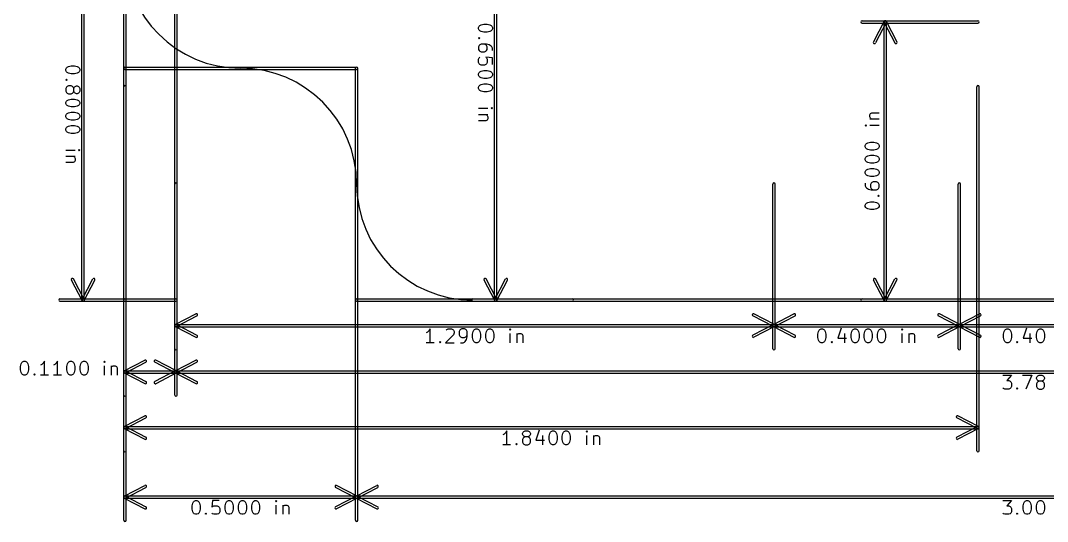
# Model space of a CAD drawing. Extents: x 20 to 133, y -126 to -27.
# Drawn here: x 19.7 to 75.9, y -126.4 to -99 of the extents above; entities that cross this region are included whole.
import ezdxf

# ---------------------------------------------------------------- set-up
doc = ezdxf.new("R2010")
doc.units = 0
doc.header["$MEASUREMENT"] = 0
doc.layers.add('BLACK', color=250, linetype='CONTINUOUS')

msp = doc.modelspace()

# ---------------------------------------------------------------- linework, layer by layer
at = {"layer": 'BLACK'}
for p, q in [((25.3365, -101.6), (25.3365, -35.56)), ((25.4635, -101.6), (25.4635, -35.56)), ((23.0505, -114.3), (23.0505, -93.98)), ((23.1775, -114.3), (23.1775, -93.98)), ((25.3365, -119.507), (25.3365, -93.98)), ((25.4635, -119.507), (25.4635, -93.98)), ((28.1305, -119.507), (28.1305, -93.98)), ((28.1305, -119.507), (28.1305, -93.98)), ((28.2575, -119.507), (28.2575, -93.98)), ((28.2575, -119.507), (28.2575, -93.98)), ((45.6565, -114.3), (45.6565, -97.79)), ((45.7835, -114.3), (45.7835, -97.79)), ((65.786, -98.9965), (72.136, -98.9965)), ((44.7766, -99.3684), (44.8129, -99.2959)), ((44.7766, -99.441), (44.7766, -99.3684)), ((44.8129, -99.5136), (44.7766, -99.441)), ((44.8129, -99.2959), (44.8491, -99.2596)), ((44.8491, -99.5499), (44.8129, -99.5136)), ((44.8491, -99.2596), (44.9217, -99.2233)), ((44.9217, -99.5861), (44.8491, -99.5499)), ((44.9217, -99.2233), (45.0669, -99.187)), ((45.0669, -99.187), (45.2483, -99.187)), ((45.2483, -99.187), (45.3934, -99.2233)), ((45.3934, -99.2233), (45.466, -99.2596)), ((45.466, -99.5499), (45.3934, -99.5861)), ((45.466, -99.2596), (45.5023, -99.2959)), ((45.5023, -99.5136), (45.466, -99.5499)), ((45.5023, -99.2959), (45.5386, -99.3684)), ((45.5386, -99.441), (45.5023, -99.5136)), ((45.5386, -99.3684), (45.5386, -99.441)), ((65.786, -99.1235), (72.136, -99.1235)), ((66.9997, -99.0307), (66.4133, -100.157)), ((67.1123, -99.0893), (66.5259, -100.216)), ((66.9925, -114.3), (66.9925, -99.06)), ((66.9987, -99.0899), (67.5871, -100.215)), ((67.1113, -99.0311), (67.6997, -100.157)), ((67.1195, -114.3), (67.1195, -99.06)), ((44.7766, -99.949), (44.8129, -99.9127)), ((44.8129, -99.9853), (44.7766, -99.949)), ((44.8491, -99.949), (44.7766, -99.949)), ((44.8129, -99.9127), (44.8491, -99.949)), ((44.8491, -99.949), (44.8129, -99.9853)), ((45.0669, -99.6224), (44.9217, -99.5861)), ((45.2483, -99.6224), (45.0669, -99.6224)), ((45.3934, -99.5861), (45.2483, -99.6224)), ((44.8129, -100.348), (44.7766, -100.421)), ((44.7766, -100.421), (44.7766, -100.566)), ((44.7766, -100.566), (44.8129, -100.638)), ((44.8491, -100.312), (44.8129, -100.348)), ((44.8129, -100.638), (44.8491, -100.675)), ((44.9217, -100.276), (44.8491, -100.312)), ((44.8491, -100.675), (44.9217, -100.711)), ((45.212, -100.276), (44.9217, -100.276)), ((45.1757, -100.312), (45.1031, -100.276)), ((45.1031, -100.711), (45.1757, -100.675)), ((45.212, -100.348), (45.1757, -100.312)), ((45.1757, -100.675), (45.212, -100.638)), ((45.3571, -100.312), (45.212, -100.276)), ((45.2483, -100.421), (45.212, -100.348)), ((45.212, -100.638), (45.2483, -100.566)), ((45.2483, -100.566), (45.2483, -100.421)), ((45.466, -100.384), (45.3571, -100.312)), ((45.5023, -100.421), (45.466, -100.384)), ((45.5386, -100.493), (45.5023, -100.421)), ((45.5386, -100.638), (45.5386, -100.493)), ((44.7766, -101.11), (44.8129, -101.038)), ((44.7766, -101.292), (44.7766, -101.11)), ((44.8129, -101.038), (44.8491, -101.001)), ((44.9217, -100.711), (45.1031, -100.711)), ((45.5386, -101.038), (45.1757, -101.001)), ((45.1757, -101.001), (45.212, -101.038)), ((45.212, -101.038), (45.2483, -101.11)), ((45.2483, -101.11), (45.2483, -101.292)), ((45.5386, -101.4), (45.5386, -101.038)), ((22.1706, -101.654), (22.2069, -101.582)), ((22.1706, -101.727), (22.1706, -101.654)), ((22.2069, -101.8), (22.1706, -101.727)), ((22.2069, -101.582), (22.2431, -101.546)), ((22.2431, -101.836), (22.2069, -101.8)), ((22.2431, -101.546), (22.3157, -101.509)), ((22.3157, -101.509), (22.4609, -101.473)), ((22.4609, -101.473), (22.6423, -101.473)), ((22.6423, -101.473), (22.7874, -101.509)), ((22.7874, -101.509), (22.86, -101.546)), ((22.86, -101.546), (22.8963, -101.582)), ((22.8963, -101.8), (22.86, -101.836)), ((22.8963, -101.582), (22.9326, -101.654)), ((22.9326, -101.727), (22.8963, -101.8)), ((22.9326, -101.654), (22.9326, -101.727)), ((25.4, -101.537), (38.1, -101.537)), ((25.4, -101.664), (38.1, -101.664)), ((38.0365, -114.3), (38.0365, -101.6)), ((38.1635, -114.3), (38.1635, -101.6)), ((44.8129, -101.364), (44.7766, -101.292)), ((44.8491, -101.4), (44.8129, -101.364)), ((44.8129, -101.836), (44.8491, -101.8)), ((44.9217, -101.437), (44.8491, -101.4)), ((44.8491, -101.8), (44.9217, -101.763)), ((45.1031, -101.437), (44.9217, -101.437)), ((44.9217, -101.763), (45.0669, -101.727)), ((45.0669, -101.727), (45.2483, -101.727)), ((45.1757, -101.4), (45.1031, -101.437)), ((45.212, -101.364), (45.1757, -101.4)), ((45.2483, -101.292), (45.212, -101.364)), ((45.2483, -101.727), (45.3934, -101.763)), ((45.3934, -101.763), (45.466, -101.8)), ((45.466, -101.8), (45.5023, -101.836)), ((22.1706, -102.235), (22.2069, -102.199)), ((22.2069, -102.271), (22.1706, -102.235)), ((22.2431, -102.235), (22.1706, -102.235)), ((22.2069, -102.199), (22.2431, -102.235)), ((22.2431, -102.235), (22.2069, -102.271)), ((22.3157, -101.872), (22.2431, -101.836)), ((22.4609, -101.908), (22.3157, -101.872)), ((22.6423, -101.908), (22.4609, -101.908)), ((22.7874, -101.872), (22.6423, -101.908)), ((22.86, -101.836), (22.7874, -101.872)), ((44.7766, -101.908), (44.8129, -101.836)), ((44.7766, -101.981), (44.7766, -101.908)), ((44.8129, -102.054), (44.7766, -101.981)), ((44.8491, -102.09), (44.8129, -102.054)), ((44.9217, -102.126), (44.8491, -102.09)), ((45.0669, -102.162), (44.9217, -102.126)), ((45.2483, -102.162), (45.0669, -102.162)), ((45.3934, -102.126), (45.2483, -102.162)), ((45.466, -102.09), (45.3934, -102.126)), ((45.5023, -102.054), (45.466, -102.09)), ((45.5023, -101.836), (45.5386, -101.908)), ((45.5386, -101.981), (45.5023, -102.054)), ((45.5386, -101.908), (45.5386, -101.981)), ((22.2069, -102.634), (22.1706, -102.707)), ((22.1706, -102.707), (22.1706, -102.852)), ((22.1706, -102.852), (22.2069, -102.924)), ((22.2431, -102.598), (22.2069, -102.634)), ((22.2069, -102.924), (22.2431, -102.961)), ((22.3157, -102.562), (22.2431, -102.598)), ((22.4609, -102.562), (22.3157, -102.562)), ((22.5334, -102.598), (22.4609, -102.562)), ((22.5697, -102.634), (22.5334, -102.598)), ((22.5334, -102.961), (22.5697, -102.924)), ((22.606, -102.707), (22.5697, -102.634)), ((22.5697, -102.924), (22.606, -102.852)), ((22.606, -102.707), (22.6423, -102.634)), ((22.606, -102.852), (22.606, -102.707)), ((22.6423, -102.924), (22.606, -102.852)), ((22.6423, -102.634), (22.6786, -102.598)), ((22.6786, -102.961), (22.6423, -102.924)), ((22.6786, -102.598), (22.7511, -102.562)), ((22.7511, -102.562), (22.7874, -102.562)), ((22.7874, -102.562), (22.86, -102.598)), ((22.86, -102.598), (22.8963, -102.634)), ((22.8963, -102.924), (22.86, -102.961)), ((22.8963, -102.634), (22.9326, -102.707)), ((22.9326, -102.852), (22.8963, -102.924)), ((22.9326, -102.707), (22.9326, -102.852)), ((25.3365, -122.555), (25.3365, -102.616)), ((25.4635, -122.555), (25.4635, -102.616)), ((44.7766, -102.634), (44.8129, -102.562)), ((44.7766, -102.707), (44.7766, -102.634)), ((44.8129, -102.779), (44.7766, -102.707)), ((44.8129, -102.562), (44.8491, -102.525)), ((44.8491, -102.816), (44.8129, -102.779)), ((44.8491, -102.525), (44.9217, -102.489)), ((44.9217, -102.852), (44.8491, -102.816)), ((44.9217, -102.489), (45.0669, -102.453)), ((45.0669, -102.888), (44.9217, -102.852)), ((45.0669, -102.453), (45.2483, -102.453)), ((45.2483, -102.888), (45.0669, -102.888)), ((45.2483, -102.453), (45.3934, -102.489)), ((45.3934, -102.852), (45.2483, -102.888)), ((45.3934, -102.489), (45.466, -102.525)), ((45.466, -102.816), (45.3934, -102.852)), ((45.466, -102.525), (45.5023, -102.562)), ((45.5023, -102.779), (45.466, -102.816)), ((45.5023, -102.562), (45.5386, -102.634)), ((45.5386, -102.707), (45.5023, -102.779)), ((45.5386, -102.634), (45.5386, -102.707)), ((72.0725, -122.555), (72.0725, -102.616)), ((72.1995, -122.555), (72.1995, -102.616)), ((22.1706, -103.469), (22.2069, -103.396)), ((22.1706, -103.541), (22.1706, -103.469)), ((22.2069, -103.396), (22.2431, -103.36)), ((22.2431, -102.961), (22.3157, -102.997)), ((22.2431, -103.36), (22.3157, -103.324)), ((22.3157, -102.997), (22.4609, -102.997)), ((22.3157, -103.324), (22.4609, -103.287)), ((22.4609, -102.997), (22.5334, -102.961)), ((22.4609, -103.287), (22.6423, -103.287)), ((22.6423, -103.287), (22.7874, -103.324)), ((22.7511, -102.997), (22.6786, -102.961)), ((22.7874, -102.997), (22.7511, -102.997)), ((22.86, -102.961), (22.7874, -102.997)), ((22.7874, -103.324), (22.86, -103.36)), ((22.86, -103.36), (22.8963, -103.396)), ((22.8963, -103.396), (22.9326, -103.469)), ((22.9326, -103.469), (22.9326, -103.541)), ((22.2069, -103.614), (22.1706, -103.541)), ((22.2431, -103.65), (22.2069, -103.614)), ((22.3157, -103.686), (22.2431, -103.65)), ((22.2431, -104.086), (22.3157, -104.049)), ((22.4609, -103.723), (22.3157, -103.686)), ((22.3157, -104.049), (22.4609, -104.013)), ((22.6423, -103.723), (22.4609, -103.723)), ((22.4609, -104.013), (22.6423, -104.013)), ((22.7874, -103.686), (22.6423, -103.723)), ((22.6423, -104.013), (22.7874, -104.049)), ((22.86, -103.65), (22.7874, -103.686)), ((22.7874, -104.049), (22.86, -104.086)), ((22.8963, -103.614), (22.86, -103.65)), ((22.9326, -103.541), (22.8963, -103.614)), ((44.7766, -103.795), (45.2846, -103.795)), ((45.5023, -103.759), (45.466, -103.795)), ((45.466, -103.795), (45.5023, -103.832)), ((45.5386, -103.795), (45.466, -103.795)), ((45.5386, -103.795), (45.5023, -103.759)), ((45.5023, -103.832), (45.5386, -103.795)), ((66.2577, -104.086), (66.3303, -104.049)), ((66.3303, -104.049), (66.7294, -104.049)), ((22.1706, -104.194), (22.2069, -104.122)), ((22.1706, -104.267), (22.1706, -104.194)), ((22.2069, -104.34), (22.1706, -104.267)), ((22.2069, -104.122), (22.2431, -104.086)), ((22.2431, -104.376), (22.2069, -104.34)), ((22.3157, -104.412), (22.2431, -104.376)), ((22.4609, -104.448), (22.3157, -104.412)), ((22.6423, -104.448), (22.4609, -104.448)), ((22.7874, -104.412), (22.6423, -104.448)), ((22.86, -104.376), (22.7874, -104.412)), ((22.86, -104.086), (22.8963, -104.122)), ((22.8963, -104.34), (22.86, -104.376)), ((22.8963, -104.122), (22.9326, -104.194)), ((22.9326, -104.267), (22.8963, -104.34)), ((22.9326, -104.194), (22.9326, -104.267)), ((45.2846, -104.158), (44.7766, -104.158)), ((45.1757, -104.485), (44.7766, -104.485)), ((45.2483, -104.448), (45.1757, -104.485)), ((45.212, -104.158), (45.2483, -104.194)), ((45.2483, -104.194), (45.2846, -104.267)), ((45.2846, -104.376), (45.2483, -104.448)), ((45.2846, -104.267), (45.2846, -104.376)), ((66.2214, -104.158), (66.2577, -104.086)), ((66.2214, -104.267), (66.2214, -104.158)), ((66.2577, -104.34), (66.2214, -104.267)), ((66.2214, -104.376), (66.7294, -104.376)), ((66.294, -104.376), (66.2577, -104.34)), ((22.1706, -104.92), (22.2069, -104.848)), ((22.1706, -104.993), (22.1706, -104.92)), ((22.2069, -105.065), (22.1706, -104.993)), ((22.2069, -104.848), (22.2431, -104.811)), ((22.2431, -105.102), (22.2069, -105.065)), ((22.2431, -104.811), (22.3157, -104.775)), ((22.3157, -105.138), (22.2431, -105.102)), ((22.3157, -104.775), (22.4609, -104.739)), ((22.4609, -105.174), (22.3157, -105.138)), ((22.4609, -104.739), (22.6423, -104.739)), ((22.6423, -105.174), (22.4609, -105.174)), ((22.6423, -104.739), (22.7874, -104.775)), ((22.7874, -105.138), (22.6423, -105.174)), ((22.7874, -104.775), (22.86, -104.811)), ((22.86, -105.102), (22.7874, -105.138)), ((22.86, -104.811), (22.8963, -104.848)), ((22.8963, -105.065), (22.86, -105.102)), ((22.8963, -104.848), (22.9326, -104.92)), ((22.9326, -104.993), (22.8963, -105.065)), ((22.9326, -104.92), (22.9326, -104.993)), ((66.0037, -104.702), (65.9674, -104.739)), ((65.9674, -104.739), (66.0037, -104.775)), ((65.9674, -104.739), (66.04, -104.739)), ((66.04, -104.739), (66.0037, -104.702)), ((66.0037, -104.775), (66.04, -104.739)), ((66.7294, -104.739), (66.2214, -104.739)), ((65.9674, -105.827), (66.0037, -105.755)), ((66.0037, -105.755), (66.04, -105.718)), ((66.04, -105.718), (66.1126, -105.682)), ((66.1126, -105.682), (66.2577, -105.646)), ((66.2577, -105.646), (66.4391, -105.646)), ((66.4391, -105.646), (66.5843, -105.682)), ((66.5843, -105.682), (66.6569, -105.718)), ((66.6569, -105.718), (66.6931, -105.755)), ((66.6931, -105.755), (66.7294, -105.827)), ((22.1706, -106.081), (22.6786, -106.081)), ((22.8963, -106.045), (22.86, -106.081)), ((22.86, -106.081), (22.8963, -106.118)), ((22.9326, -106.081), (22.86, -106.081)), ((22.9326, -106.081), (22.8963, -106.045)), ((22.8963, -106.118), (22.9326, -106.081)), ((65.9674, -105.9), (65.9674, -105.827)), ((66.0037, -105.972), (65.9674, -105.9)), ((66.04, -106.009), (66.0037, -105.972)), ((66.1126, -106.045), (66.04, -106.009)), ((66.2577, -106.081), (66.1126, -106.045)), ((66.4391, -106.081), (66.2577, -106.081)), ((66.5843, -106.045), (66.4391, -106.081)), ((66.6569, -106.009), (66.5843, -106.045)), ((66.6931, -105.972), (66.6569, -106.009)), ((66.7294, -105.9), (66.6931, -105.972)), ((66.7294, -105.827), (66.7294, -105.9)), ((22.6786, -106.444), (22.1706, -106.444)), ((22.5697, -106.771), (22.1706, -106.771)), ((22.6423, -106.734), (22.5697, -106.771)), ((22.606, -106.444), (22.6423, -106.48)), ((22.6423, -106.48), (22.6786, -106.553)), ((22.6786, -106.662), (22.6423, -106.734)), ((22.6786, -106.553), (22.6786, -106.662)), ((65.9674, -106.553), (66.0037, -106.48)), ((65.9674, -106.626), (65.9674, -106.553)), ((66.0037, -106.698), (65.9674, -106.626)), ((66.0037, -106.48), (66.04, -106.444)), ((66.04, -106.734), (66.0037, -106.698)), ((66.04, -106.444), (66.1126, -106.408)), ((66.1126, -106.771), (66.04, -106.734)), ((66.1126, -106.408), (66.2577, -106.372)), ((66.2577, -106.807), (66.1126, -106.771)), ((66.2577, -106.372), (66.4391, -106.372)), ((66.4391, -106.807), (66.2577, -106.807)), ((66.4391, -106.372), (66.5843, -106.408)), ((66.5843, -106.771), (66.4391, -106.807)), ((66.5843, -106.408), (66.6569, -106.444)), ((66.6569, -106.734), (66.5843, -106.771)), ((66.6569, -106.444), (66.6931, -106.48)), ((66.6931, -106.698), (66.6569, -106.734)), ((66.6931, -106.48), (66.7294, -106.553)), ((66.7294, -106.626), (66.6931, -106.698)), ((66.7294, -106.553), (66.7294, -106.626)), ((65.9674, -107.279), (66.0037, -107.206)), ((65.9674, -107.351), (65.9674, -107.279)), ((66.0037, -107.424), (65.9674, -107.351)), ((66.0037, -107.206), (66.04, -107.17)), ((66.04, -107.46), (66.0037, -107.424)), ((66.04, -107.17), (66.1126, -107.134)), ((66.1126, -107.134), (66.2577, -107.097)), ((66.2577, -107.097), (66.4391, -107.097)), ((66.4391, -107.097), (66.5843, -107.134)), ((66.5843, -107.134), (66.6569, -107.17)), ((66.6569, -107.17), (66.6931, -107.206)), ((66.6931, -107.424), (66.6569, -107.46)), ((66.6931, -107.206), (66.7294, -107.279)), ((66.7294, -107.351), (66.6931, -107.424)), ((66.7294, -107.279), (66.7294, -107.351)), ((28.1305, -116.967), (28.1305, -107.95)), ((28.2575, -116.967), (28.2575, -107.95)), ((60.8965, -116.967), (60.8965, -107.95)), ((60.8965, -116.967), (60.8965, -107.95)), ((61.0235, -116.967), (61.0235, -107.95)), ((61.0235, -116.967), (61.0235, -107.95)), ((65.9674, -107.896), (65.9674, -108.041)), ((66.1126, -107.496), (66.04, -107.46)), ((66.2577, -107.533), (66.1126, -107.496)), ((66.4391, -107.533), (66.2577, -107.533)), ((66.294, -107.896), (66.2577, -107.968)), ((66.2577, -107.968), (66.2577, -108.113)), ((66.3303, -107.859), (66.294, -107.896)), ((66.4029, -107.823), (66.3303, -107.859)), ((66.5843, -107.823), (66.4029, -107.823)), ((66.5843, -107.496), (66.4391, -107.533)), ((66.6569, -107.46), (66.5843, -107.496)), ((66.6569, -107.859), (66.5843, -107.823)), ((66.6931, -107.896), (66.6569, -107.859)), ((66.7294, -107.968), (66.6931, -107.896)), ((66.7294, -108.113), (66.7294, -107.968)), ((71.0565, -116.967), (71.0565, -107.95)), ((71.0565, -116.967), (71.0565, -107.95)), ((71.1835, -116.967), (71.1835, -107.95)), ((71.1835, -116.967), (71.1835, -107.95)), ((65.9674, -108.041), (66.0037, -108.113)), ((66.0037, -108.113), (66.04, -108.15)), ((66.04, -108.15), (66.1489, -108.222)), ((66.1489, -108.222), (66.294, -108.258)), ((66.2577, -108.113), (66.294, -108.186)), ((66.294, -108.186), (66.3303, -108.222)), ((66.294, -108.258), (66.5843, -108.258)), ((66.3303, -108.222), (66.4029, -108.258)), ((66.5843, -108.258), (66.6569, -108.222)), ((66.6569, -108.222), (66.6931, -108.186)), ((66.6569, -108.585), (66.6931, -108.549)), ((66.6931, -108.186), (66.7294, -108.113)), ((66.6931, -108.549), (66.7294, -108.585)), ((65.9674, -109.093), (66.0037, -109.02)), ((65.9674, -109.166), (65.9674, -109.093)), ((66.0037, -109.02), (66.04, -108.984)), ((66.04, -108.984), (66.1126, -108.948)), ((66.1126, -108.948), (66.2577, -108.912)), ((66.2577, -108.912), (66.4391, -108.912)), ((66.4391, -108.912), (66.5843, -108.948)), ((66.5843, -108.948), (66.6569, -108.984)), ((66.6931, -108.621), (66.6569, -108.585)), ((66.6569, -108.585), (66.7294, -108.585)), ((66.6569, -108.984), (66.6931, -109.02)), ((66.7294, -108.585), (66.6931, -108.621)), ((66.6931, -109.02), (66.7294, -109.093)), ((66.7294, -109.093), (66.7294, -109.166)), ((66.0037, -109.238), (65.9674, -109.166)), ((66.04, -109.274), (66.0037, -109.238)), ((66.1126, -109.311), (66.04, -109.274)), ((66.2577, -109.347), (66.1126, -109.311)), ((66.4391, -109.347), (66.2577, -109.347)), ((66.5843, -109.311), (66.4391, -109.347)), ((66.6569, -109.274), (66.5843, -109.311)), ((66.6931, -109.238), (66.6569, -109.274)), ((66.7294, -109.166), (66.6931, -109.238)), ((23.0577, -114.329), (22.4713, -113.203)), ((23.1703, -114.271), (22.5839, -113.144)), ((23.0567, -114.27), (23.6451, -113.145)), ((23.1693, -114.329), (23.7577, -113.203)), ((45.6637, -114.329), (45.0773, -113.203)), ((45.7763, -114.271), (45.1899, -113.144)), ((45.6627, -114.27), (46.2511, -113.145)), ((45.7753, -114.329), (46.3637, -113.203)), ((66.9997, -114.329), (66.4133, -113.203)), ((67.1123, -114.271), (66.5259, -113.144)), ((66.9987, -114.27), (67.5871, -113.145)), ((67.1113, -114.329), (67.6997, -113.203)), ((21.844, -114.237), (28.194, -114.237)), ((21.844, -114.364), (28.194, -114.364)), ((25.3365, -126.365), (25.3365, -114.3)), ((25.4635, -126.365), (25.4635, -114.3)), ((38.0365, -126.365), (38.0365, -114.3)), ((38.0365, -126.365), (38.0365, -114.3)), ((38.1, -114.237), (114.3, -114.237)), ((38.1, -114.364), (114.3, -114.364)), ((38.1635, -126.365), (38.1635, -114.3)), ((38.1635, -126.365), (38.1635, -114.3)), ((44.45, -114.237), (49.911, -114.237)), ((44.45, -114.237), (107.95, -114.237)), ((44.45, -114.364), (49.911, -114.364)), ((44.45, -114.364), (107.95, -114.364)), ((65.786, -114.237), (72.136, -114.237)), ((65.786, -114.364), (72.136, -114.364)), ((28.1643, -115.64), (29.2918, -115.055)), ((28.2227, -115.752), (29.3502, -115.168)), ((60.9307, -115.753), (59.8042, -115.167)), ((60.9893, -115.641), (59.8628, -115.054)), ((60.9303, -115.64), (62.0578, -115.055)), ((60.9887, -115.752), (62.1162, -115.168)), ((71.0907, -115.753), (69.9642, -115.167)), ((71.1493, -115.641), (70.0228, -115.054)), ((71.0903, -115.64), (72.2178, -115.055)), ((71.1487, -115.752), (72.2762, -115.168)), ((28.1643, -115.754), (29.2918, -116.339)), ((28.194, -115.633), (60.96, -115.633)), ((28.194, -115.76), (60.96, -115.76)), ((28.2227, -115.642), (29.3502, -116.226)), ((42.1277, -115.878), (42.0551, -115.987)), ((42.1277, -116.64), (42.1277, -115.878)), ((43.0349, -115.915), (43.1074, -115.878)), ((43.1074, -115.878), (43.2889, -115.878)), ((43.2889, -115.878), (43.3614, -115.915)), ((43.8694, -115.878), (43.7969, -115.915)), ((44.0146, -115.878), (43.8694, -115.878)), ((44.0871, -115.915), (44.0146, -115.878)), ((44.5589, -115.915), (44.6314, -115.878)), ((44.6314, -115.878), (44.704, -115.878)), ((44.704, -115.878), (44.7766, -115.915)), ((45.2846, -115.915), (45.3571, -115.878)), ((45.3571, -115.878), (45.4297, -115.878)), ((45.4297, -115.878), (45.5023, -115.915)), ((46.5183, -115.878), (46.482, -115.915)), ((46.5546, -115.915), (46.5183, -115.878)), ((46.5183, -115.878), (46.5183, -115.951)), ((60.9307, -115.641), (59.8042, -116.227)), ((60.9893, -115.753), (59.8628, -116.34)), ((60.9303, -115.754), (62.0578, -116.339)), ((60.96, -115.634), (71.12, -115.634)), ((60.96, -115.761), (71.12, -115.761)), ((60.9887, -115.642), (62.1162, -116.226)), ((63.4819, -115.915), (63.5544, -115.878)), ((63.5544, -115.878), (63.627, -115.878)), ((63.627, -115.878), (63.6996, -115.915)), ((64.643, -115.842), (64.4616, -116.386)), ((65.2961, -115.915), (65.3687, -115.878)), ((65.3687, -115.878), (65.4413, -115.878)), ((65.4413, -115.878), (65.5139, -115.915)), ((66.0219, -115.915), (66.0944, -115.878)), ((66.0944, -115.878), (66.167, -115.878)), ((66.167, -115.878), (66.2396, -115.915)), ((66.7476, -115.915), (66.8201, -115.878)), ((66.8201, -115.878), (66.8927, -115.878)), ((66.8927, -115.878), (66.9653, -115.915)), ((67.9813, -115.878), (67.945, -115.915)), ((68.0176, -115.915), (67.9813, -115.878)), ((67.9813, -115.878), (67.9813, -115.951)), ((71.0907, -115.641), (69.9642, -116.227)), ((71.1493, -115.753), (70.0228, -116.34)), ((71.0903, -115.754), (72.2178, -116.339)), ((71.12, -115.634), (81.28, -115.634)), ((71.12, -115.761), (81.28, -115.761)), ((71.1487, -115.642), (72.2762, -116.226)), ((73.6419, -115.915), (73.7144, -115.878)), ((73.7144, -115.878), (73.787, -115.878)), ((73.787, -115.878), (73.8596, -115.915)), ((74.803, -115.842), (74.6216, -116.386)), ((75.4561, -115.915), (75.5287, -115.878)), ((75.5287, -115.878), (75.6013, -115.878)), ((75.6013, -115.878), (75.6739, -115.915)), ((41.9826, -116.06), (41.91, -116.096)), ((42.0551, -115.987), (41.9826, -116.06)), ((43.3977, -116.205), (42.9623, -116.64)), ((42.9986, -115.951), (43.0349, -115.915)), ((43.3614, -115.915), (43.3977, -115.951)), ((43.3977, -115.951), (43.434, -116.024)), ((43.434, -116.096), (43.3977, -116.205)), ((43.434, -116.024), (43.434, -116.096)), ((43.7606, -115.951), (43.7243, -116.024)), ((43.7243, -116.024), (43.7243, -116.205)), ((43.7243, -116.205), (43.7606, -116.278)), ((43.7969, -115.915), (43.7606, -115.951)), ((43.7606, -116.278), (43.7969, -116.314)), ((43.7969, -116.314), (43.8694, -116.35)), ((43.8694, -116.35), (44.0146, -116.35)), ((44.0146, -116.35), (44.0871, -116.314)), ((44.0509, -116.568), (44.1234, -116.459)), ((44.1234, -115.951), (44.0871, -115.915)), ((44.0871, -116.314), (44.1234, -116.278)), ((44.1597, -116.024), (44.1234, -115.951)), ((44.1234, -116.278), (44.1597, -116.205)), ((44.1234, -116.459), (44.1597, -116.314)), ((44.1597, -116.314), (44.1597, -116.024)), ((44.45, -116.169), (44.4863, -116.024)), ((44.45, -116.35), (44.45, -116.169)), ((44.4863, -116.495), (44.45, -116.35)), ((44.4863, -116.024), (44.5226, -115.951)), ((44.5226, -115.951), (44.5589, -115.915)), ((44.7766, -115.915), (44.8129, -115.951)), ((44.8129, -115.951), (44.8491, -116.024)), ((44.8491, -116.024), (44.8854, -116.169)), ((44.8854, -116.35), (44.8491, -116.495)), ((44.8854, -116.169), (44.8854, -116.35)), ((45.1757, -116.169), (45.212, -116.024)), ((45.1757, -116.35), (45.1757, -116.169)), ((45.212, -116.495), (45.1757, -116.35)), ((45.212, -116.024), (45.2483, -115.951)), ((45.2483, -115.951), (45.2846, -115.915)), ((45.5023, -115.915), (45.5386, -115.951)), ((45.5386, -115.951), (45.5749, -116.024)), ((45.5749, -116.024), (45.6111, -116.169)), ((45.6111, -116.35), (45.5749, -116.495)), ((45.6111, -116.169), (45.6111, -116.35)), ((46.482, -115.915), (46.5183, -115.951)), ((46.5183, -115.951), (46.5546, -115.915)), ((46.5183, -116.64), (46.5183, -116.132)), ((46.8811, -116.132), (46.8811, -116.64)), ((46.8811, -116.205), (46.9174, -116.169)), ((46.9174, -116.169), (46.99, -116.132)), ((46.99, -116.132), (47.0989, -116.132)), ((47.0989, -116.132), (47.1714, -116.169)), ((47.1714, -116.169), (47.2077, -116.241)), ((47.2077, -116.241), (47.2077, -116.64)), ((63.373, -116.169), (63.4093, -116.024)), ((63.373, -116.35), (63.373, -116.169)), ((63.4093, -116.495), (63.373, -116.35)), ((63.4093, -116.024), (63.4456, -115.951)), ((63.4456, -115.951), (63.4819, -115.915)), ((63.6996, -115.915), (63.7359, -115.951)), ((63.7359, -115.951), (63.7721, -116.024)), ((63.7721, -116.024), (63.8084, -116.169)), ((63.8084, -116.35), (63.7721, -116.495)), ((63.8084, -116.169), (63.8084, -116.35)), ((64.4616, -116.386), (64.9333, -116.386)), ((64.8244, -116.132), (64.8244, -116.64)), ((65.1873, -116.169), (65.2236, -116.024)), ((65.1873, -116.35), (65.1873, -116.169)), ((65.2236, -116.495), (65.1873, -116.35)), ((65.2236, -116.024), (65.2599, -115.951)), ((65.2599, -115.951), (65.2961, -115.915)), ((65.5139, -115.915), (65.5501, -115.951)), ((65.5501, -115.951), (65.5864, -116.024)), ((65.5864, -116.024), (65.6227, -116.169)), ((65.6227, -116.35), (65.5864, -116.495)), ((65.6227, -116.169), (65.6227, -116.35)), ((65.913, -116.169), (65.9493, -116.024)), ((65.913, -116.35), (65.913, -116.169)), ((65.9493, -116.495), (65.913, -116.35)), ((65.9493, -116.024), (65.9856, -115.951)), ((65.9856, -115.951), (66.0219, -115.915)), ((66.2396, -115.915), (66.2759, -115.951)), ((66.2759, -115.951), (66.3121, -116.024)), ((66.3121, -116.024), (66.3484, -116.169)), ((66.3484, -116.35), (66.3121, -116.495)), ((66.3484, -116.169), (66.3484, -116.35)), ((66.6387, -116.169), (66.675, -116.024)), ((66.6387, -116.35), (66.6387, -116.169)), ((66.675, -116.495), (66.6387, -116.35)), ((66.675, -116.024), (66.7113, -115.951)), ((66.7113, -115.951), (66.7476, -115.915)), ((66.9653, -115.915), (67.0016, -115.951)), ((67.0016, -115.951), (67.0379, -116.024)), ((67.0379, -116.024), (67.0741, -116.169)), ((67.0741, -116.35), (67.0379, -116.495)), ((67.0741, -116.169), (67.0741, -116.35)), ((67.945, -115.915), (67.9813, -115.951)), ((67.9813, -115.951), (68.0176, -115.915)), ((67.9813, -116.64), (67.9813, -116.132)), ((68.3441, -116.132), (68.3441, -116.64)), ((68.3441, -116.205), (68.3804, -116.169)), ((68.3804, -116.169), (68.453, -116.132)), ((68.453, -116.132), (68.5619, -116.132)), ((68.5619, -116.132), (68.6344, -116.169)), ((68.6344, -116.169), (68.6707, -116.241)), ((68.6707, -116.241), (68.6707, -116.64)), ((73.533, -116.169), (73.5693, -116.024)), ((73.533, -116.35), (73.533, -116.169)), ((73.5693, -116.495), (73.533, -116.35)), ((73.5693, -116.024), (73.6056, -115.951)), ((73.6056, -115.951), (73.6419, -115.915)), ((73.8596, -115.915), (73.8959, -115.951)), ((73.8959, -115.951), (73.9321, -116.024)), ((73.9321, -116.024), (73.9684, -116.169)), ((73.9684, -116.35), (73.9321, -116.495)), ((73.9684, -116.169), (73.9684, -116.35)), ((74.6216, -116.386), (75.0933, -116.386)), ((74.9844, -116.132), (74.9844, -116.64)), ((75.3473, -116.169), (75.3836, -116.024)), ((75.3473, -116.35), (75.3473, -116.169)), ((75.3836, -116.495), (75.3473, -116.35)), ((75.3836, -116.024), (75.4199, -115.951)), ((75.4199, -115.951), (75.4561, -115.915)), ((75.6739, -115.915), (75.7101, -115.951)), ((75.7101, -115.951), (75.7464, -116.024)), ((75.7464, -116.024), (75.7827, -116.169)), ((75.7827, -116.35), (75.7464, -116.495)), ((75.7827, -116.169), (75.7827, -116.35)), ((42.3454, -116.64), (41.91, -116.64)), ((42.6357, -116.604), (42.672, -116.568)), ((42.672, -116.64), (42.6357, -116.604)), ((42.672, -116.568), (42.7083, -116.604)), ((42.672, -116.568), (42.672, -116.64)), ((42.7083, -116.604), (42.672, -116.64)), ((42.9623, -116.64), (43.434, -116.64)), ((43.7969, -116.64), (43.942, -116.64)), ((43.942, -116.64), (44.0146, -116.604)), ((44.0146, -116.604), (44.0509, -116.568)), ((44.5226, -116.568), (44.4863, -116.495)), ((44.5589, -116.604), (44.5226, -116.568)), ((44.6314, -116.64), (44.5589, -116.604)), ((44.704, -116.64), (44.6314, -116.64)), ((44.7766, -116.604), (44.704, -116.64)), ((44.8129, -116.568), (44.7766, -116.604)), ((44.8491, -116.495), (44.8129, -116.568)), ((45.2483, -116.568), (45.212, -116.495)), ((45.2846, -116.604), (45.2483, -116.568)), ((45.3571, -116.64), (45.2846, -116.604)), ((45.4297, -116.64), (45.3571, -116.64)), ((45.5023, -116.604), (45.4297, -116.64)), ((45.5386, -116.568), (45.5023, -116.604)), ((45.5749, -116.495), (45.5386, -116.568)), ((63.4456, -116.568), (63.4093, -116.495)), ((63.4819, -116.604), (63.4456, -116.568)), ((63.5544, -116.64), (63.4819, -116.604)), ((63.627, -116.64), (63.5544, -116.64)), ((63.6996, -116.604), (63.627, -116.64)), ((63.7359, -116.568), (63.6996, -116.604)), ((63.7721, -116.495), (63.7359, -116.568)), ((64.0987, -116.604), (64.135, -116.568)), ((64.135, -116.64), (64.0987, -116.604)), ((64.135, -116.568), (64.1713, -116.604)), ((64.135, -116.568), (64.135, -116.64)), ((64.1713, -116.604), (64.135, -116.64)), ((65.2599, -116.568), (65.2236, -116.495)), ((65.2961, -116.604), (65.2599, -116.568)), ((65.3687, -116.64), (65.2961, -116.604)), ((65.4413, -116.64), (65.3687, -116.64)), ((65.5139, -116.604), (65.4413, -116.64)), ((65.5501, -116.568), (65.5139, -116.604)), ((65.5864, -116.495), (65.5501, -116.568)), ((65.9856, -116.568), (65.9493, -116.495)), ((66.0219, -116.604), (65.9856, -116.568)), ((66.0944, -116.64), (66.0219, -116.604)), ((66.167, -116.64), (66.0944, -116.64)), ((66.2396, -116.604), (66.167, -116.64)), ((66.2759, -116.568), (66.2396, -116.604)), ((66.3121, -116.495), (66.2759, -116.568)), ((66.7113, -116.568), (66.675, -116.495)), ((66.7476, -116.604), (66.7113, -116.568)), ((66.8201, -116.64), (66.7476, -116.604)), ((66.8927, -116.64), (66.8201, -116.64)), ((66.9653, -116.604), (66.8927, -116.64)), ((67.0016, -116.568), (66.9653, -116.604)), ((67.0379, -116.495), (67.0016, -116.568)), ((73.6056, -116.568), (73.5693, -116.495)), ((73.6419, -116.604), (73.6056, -116.568)), ((73.7144, -116.64), (73.6419, -116.604)), ((73.787, -116.64), (73.7144, -116.64)), ((73.8596, -116.604), (73.787, -116.64)), ((73.8959, -116.568), (73.8596, -116.604)), ((73.9321, -116.495), (73.8959, -116.568)), ((74.2587, -116.604), (74.295, -116.568)), ((74.295, -116.64), (74.2587, -116.604)), ((74.295, -116.568), (74.3313, -116.604)), ((74.295, -116.568), (74.295, -116.64)), ((74.3313, -116.604), (74.295, -116.64)), ((75.4199, -116.568), (75.3836, -116.495)), ((75.4561, -116.604), (75.4199, -116.568)), ((75.5287, -116.64), (75.4561, -116.604)), ((75.6013, -116.64), (75.5287, -116.64)), ((75.6739, -116.604), (75.6013, -116.64)), ((75.7101, -116.568), (75.6739, -116.604)), ((75.7464, -116.495), (75.7101, -116.568)), ((19.685, -117.947), (19.7213, -117.802)), ((19.685, -118.128), (19.685, -117.947)), ((19.7213, -118.273), (19.685, -118.128)), ((19.7213, -117.802), (19.7576, -117.729)), ((19.7576, -117.729), (19.7939, -117.693)), ((19.7939, -117.693), (19.8664, -117.656)), ((19.8664, -117.656), (19.939, -117.656)), ((19.939, -117.656), (20.0116, -117.693)), ((20.0116, -117.693), (20.0479, -117.729)), ((20.0479, -117.729), (20.0841, -117.802)), ((20.0841, -117.802), (20.1204, -117.947)), ((20.1204, -118.128), (20.0841, -118.273)), ((20.1204, -117.947), (20.1204, -118.128)), ((20.8461, -117.838), (20.7736, -117.874)), ((20.9187, -117.765), (20.8461, -117.838)), ((20.9913, -117.656), (20.9187, -117.765)), ((20.9913, -118.418), (20.9913, -117.656)), ((21.5719, -117.838), (21.4993, -117.874)), ((21.6444, -117.765), (21.5719, -117.838)), ((21.717, -117.656), (21.6444, -117.765)), ((21.717, -118.418), (21.717, -117.656)), ((22.225, -117.947), (22.2613, -117.802)), ((22.225, -118.128), (22.225, -117.947)), ((22.2613, -118.273), (22.225, -118.128)), ((22.2613, -117.802), (22.2976, -117.729)), ((22.2976, -117.729), (22.3339, -117.693)), ((22.3339, -117.693), (22.4064, -117.656)), ((22.4064, -117.656), (22.479, -117.656)), ((22.479, -117.656), (22.5516, -117.693)), ((22.5516, -117.693), (22.5879, -117.729)), ((22.5879, -117.729), (22.6241, -117.802)), ((22.6241, -117.802), (22.6604, -117.947)), ((22.6604, -118.128), (22.6241, -118.273)), ((22.6604, -117.947), (22.6604, -118.128)), ((22.9507, -117.947), (22.987, -117.802)), ((22.9507, -118.128), (22.9507, -117.947)), ((22.987, -118.273), (22.9507, -118.128)), ((22.987, -117.802), (23.0233, -117.729)), ((23.0233, -117.729), (23.0596, -117.693)), ((23.0596, -117.693), (23.1321, -117.656)), ((23.1321, -117.656), (23.2047, -117.656)), ((23.2047, -117.656), (23.2773, -117.693)), ((23.2773, -117.693), (23.3136, -117.729)), ((23.3136, -117.729), (23.3499, -117.802)), ((23.3499, -117.802), (23.3861, -117.947)), ((23.3861, -118.128), (23.3499, -118.273)), ((23.3861, -117.947), (23.3861, -118.128)), ((24.2933, -117.656), (24.257, -117.693)), ((24.257, -117.693), (24.2933, -117.729)), ((24.3296, -117.693), (24.2933, -117.656)), ((24.2933, -117.656), (24.2933, -117.729)), ((24.2933, -117.729), (24.3296, -117.693)), ((24.2933, -118.418), (24.2933, -117.91)), ((24.6561, -117.91), (24.6561, -118.418)), ((24.6561, -117.983), (24.6924, -117.947)), ((24.6924, -117.947), (24.765, -117.91)), ((24.765, -117.91), (24.8739, -117.91)), ((24.8739, -117.91), (24.9464, -117.947)), ((24.9464, -117.947), (24.9827, -118.019)), ((24.9827, -118.019), (24.9827, -118.418)), ((25.3707, -118.181), (26.4972, -117.594)), ((25.4293, -118.293), (26.5558, -117.707)), ((28.1641, -118.294), (27.0386, -117.706)), ((28.2229, -118.182), (27.0974, -117.593)), ((28.1647, -118.181), (29.2912, -117.594)), ((28.2233, -118.293), (29.3498, -117.707)), ((19.7576, -118.346), (19.7213, -118.273)), ((19.7939, -118.382), (19.7576, -118.346)), ((19.8664, -118.418), (19.7939, -118.382)), ((19.939, -118.418), (19.8664, -118.418)), ((20.0116, -118.382), (19.939, -118.418)), ((20.0479, -118.346), (20.0116, -118.382)), ((20.0841, -118.273), (20.0479, -118.346)), ((20.4107, -118.382), (20.447, -118.346)), ((20.447, -118.418), (20.4107, -118.382)), ((20.447, -118.346), (20.4833, -118.382)), ((20.447, -118.346), (20.447, -118.418)), ((20.4833, -118.382), (20.447, -118.418)), ((21.209, -118.418), (20.7736, -118.418)), ((21.9347, -118.418), (21.4993, -118.418)), ((22.2976, -118.346), (22.2613, -118.273)), ((22.3339, -118.382), (22.2976, -118.346)), ((22.4064, -118.418), (22.3339, -118.382)), ((22.479, -118.418), (22.4064, -118.418)), ((22.5516, -118.382), (22.479, -118.418)), ((22.5879, -118.346), (22.5516, -118.382)), ((22.6241, -118.273), (22.5879, -118.346)), ((23.0233, -118.346), (22.987, -118.273)), ((23.0596, -118.382), (23.0233, -118.346)), ((23.1321, -118.418), (23.0596, -118.382)), ((23.2047, -118.418), (23.1321, -118.418)), ((23.2773, -118.382), (23.2047, -118.418)), ((23.3136, -118.346), (23.2773, -118.382)), ((23.3499, -118.273), (23.3136, -118.346)), ((25.3707, -118.293), (26.4972, -118.88)), ((25.4, -118.174), (28.194, -118.174)), ((25.4, -118.301), (28.194, -118.301)), ((25.4293, -118.181), (26.5558, -118.767)), ((28.1641, -118.18), (27.0386, -118.768)), ((28.2229, -118.292), (27.0974, -118.881)), ((28.1647, -118.293), (29.2912, -118.88)), ((28.194, -118.174), (124.206, -118.174)), ((28.194, -118.301), (124.206, -118.301)), ((28.2233, -118.181), (29.3498, -118.767)), ((73.4967, -118.418), (73.9684, -118.418)), ((73.9684, -118.418), (73.7144, -118.709)), ((73.7144, -118.709), (73.8233, -118.709)), ((73.8233, -118.709), (73.8959, -118.745)), ((74.5853, -118.418), (75.0933, -118.418)), ((75.0933, -118.418), (74.7667, -119.18)), ((75.3473, -118.564), (75.3836, -118.491)), ((75.3473, -118.6), (75.3473, -118.564)), ((75.3836, -118.672), (75.3473, -118.6)), ((75.3836, -118.491), (75.4199, -118.455)), ((75.4199, -118.709), (75.3836, -118.672)), ((75.4199, -118.455), (75.4924, -118.418)), ((75.4924, -118.745), (75.4199, -118.709)), ((75.4924, -118.418), (75.6376, -118.418)), ((75.6376, -118.418), (75.7101, -118.455)), ((75.7101, -118.709), (75.6376, -118.745)), ((75.7101, -118.455), (75.7464, -118.491)), ((75.7464, -118.672), (75.7101, -118.709)), ((75.7464, -118.491), (75.7827, -118.564)), ((75.7827, -118.6), (75.7464, -118.672)), ((75.7827, -118.564), (75.7827, -118.6)), ((73.533, -119.144), (73.4967, -119.108)), ((73.6056, -119.18), (73.533, -119.144)), ((73.8233, -119.18), (73.6056, -119.18)), ((73.8959, -119.144), (73.8233, -119.18)), ((73.8959, -118.745), (73.9321, -118.781)), ((73.9321, -119.108), (73.8959, -119.144)), ((73.9321, -118.781), (73.9684, -118.854)), ((73.9684, -119.035), (73.9321, -119.108)), ((73.9684, -118.854), (73.9684, -119.035)), ((74.2587, -119.144), (74.295, -119.108)), ((74.295, -119.18), (74.2587, -119.144)), ((74.295, -119.108), (74.3313, -119.144)), ((74.295, -119.108), (74.295, -119.18)), ((74.3313, -119.144), (74.295, -119.18)), ((75.3836, -118.818), (75.3473, -118.89)), ((75.3473, -118.89), (75.3473, -119.035)), ((75.3473, -119.035), (75.3836, -119.108)), ((75.4199, -118.781), (75.3836, -118.818)), ((75.3836, -119.108), (75.4199, -119.144)), ((75.4924, -118.745), (75.4199, -118.781)), ((75.4199, -119.144), (75.4924, -119.18)), ((75.6376, -118.745), (75.4924, -118.745)), ((75.4924, -119.18), (75.6376, -119.18)), ((75.7101, -118.781), (75.6376, -118.745)), ((75.6376, -119.18), (75.7101, -119.144)), ((75.7464, -118.818), (75.7101, -118.781)), ((75.7101, -119.144), (75.7464, -119.108)), ((75.7827, -118.89), (75.7464, -118.818)), ((75.7464, -119.108), (75.7827, -119.035)), ((75.7827, -119.035), (75.7827, -118.89)), ((25.3707, -121.229), (26.4972, -120.642)), ((25.4293, -121.341), (26.5558, -120.755)), ((72.1061, -121.342), (70.9806, -120.754)), ((72.1649, -121.23), (71.0394, -120.641)), ((25.3707, -121.341), (26.4972, -121.928)), ((25.4, -121.222), (72.136, -121.222)), ((25.4, -121.349), (72.136, -121.349)), ((25.4293, -121.229), (26.5558, -121.815)), ((46.3187, -121.466), (46.2461, -121.575)), ((46.3187, -122.228), (46.3187, -121.466)), ((47.2259, -121.539), (47.2621, -121.503)), ((47.2621, -121.503), (47.3347, -121.466)), ((47.3347, -121.466), (47.4799, -121.466)), ((47.4799, -121.466), (47.5524, -121.503)), ((47.5524, -121.503), (47.5887, -121.539)), ((48.0967, -121.43), (47.9153, -121.974)), ((48.7136, -121.539), (48.7499, -121.503)), ((48.7499, -121.503), (48.8224, -121.466)), ((48.8224, -121.466), (48.895, -121.466)), ((48.895, -121.466), (48.9676, -121.503)), ((48.9676, -121.503), (49.0039, -121.539)), ((49.4393, -121.539), (49.4756, -121.503)), ((49.4756, -121.503), (49.5481, -121.466)), ((49.5481, -121.466), (49.6207, -121.466)), ((49.6207, -121.466), (49.6933, -121.503)), ((49.6933, -121.503), (49.7296, -121.539)), ((50.7093, -121.466), (50.673, -121.503)), ((50.673, -121.503), (50.7093, -121.539)), ((50.7456, -121.503), (50.7093, -121.466)), ((50.7093, -121.466), (50.7093, -121.539)), ((50.7093, -121.539), (50.7456, -121.503)), ((72.1061, -121.228), (70.9806, -121.816)), ((72.1649, -121.34), (71.0394, -121.929)), ((46.1736, -121.648), (46.101, -121.684)), ((46.2461, -121.575), (46.1736, -121.648)), ((47.1896, -121.612), (47.2259, -121.539)), ((47.1896, -121.648), (47.1896, -121.612)), ((47.2259, -121.72), (47.1896, -121.648)), ((47.2259, -121.866), (47.1896, -121.938)), ((47.1896, -121.938), (47.1896, -122.083)), ((47.1896, -122.083), (47.2259, -122.156)), ((47.2621, -121.757), (47.2259, -121.72)), ((47.2621, -121.829), (47.2259, -121.866)), ((47.3347, -121.793), (47.2621, -121.757)), ((47.3347, -121.793), (47.2621, -121.829)), ((47.4799, -121.793), (47.3347, -121.793)), ((47.5524, -121.757), (47.4799, -121.793)), ((47.5524, -121.829), (47.4799, -121.793)), ((47.5887, -121.72), (47.5524, -121.757)), ((47.5887, -121.866), (47.5524, -121.829)), ((47.5887, -121.539), (47.625, -121.612)), ((47.625, -121.648), (47.5887, -121.72)), ((47.625, -121.938), (47.5887, -121.866)), ((47.5887, -122.156), (47.625, -122.083)), ((47.625, -121.612), (47.625, -121.648)), ((47.625, -122.083), (47.625, -121.938)), ((47.9153, -121.974), (48.387, -121.974)), ((48.2781, -121.72), (48.2781, -122.228)), ((48.641, -121.757), (48.6773, -121.612)), ((48.641, -121.938), (48.641, -121.757)), ((48.6773, -122.083), (48.641, -121.938)), ((48.6773, -121.612), (48.7136, -121.539)), ((48.7136, -122.156), (48.6773, -122.083)), ((49.0039, -121.539), (49.0401, -121.612)), ((49.0401, -122.083), (49.0039, -122.156)), ((49.0401, -121.612), (49.0764, -121.757)), ((49.0764, -121.938), (49.0401, -122.083)), ((49.0764, -121.757), (49.0764, -121.938)), ((49.3667, -121.757), (49.403, -121.612)), ((49.3667, -121.938), (49.3667, -121.757)), ((49.403, -122.083), (49.3667, -121.938)), ((49.403, -121.612), (49.4393, -121.539)), ((49.4393, -122.156), (49.403, -122.083)), ((49.7296, -121.539), (49.7659, -121.612)), ((49.7659, -122.083), (49.7296, -122.156)), ((49.7659, -121.612), (49.8021, -121.757)), ((49.8021, -121.938), (49.7659, -122.083)), ((49.8021, -121.757), (49.8021, -121.938)), ((50.7093, -122.228), (50.7093, -121.72)), ((51.0721, -121.72), (51.0721, -122.228)), ((51.0721, -121.793), (51.1084, -121.757)), ((51.1084, -121.757), (51.181, -121.72)), ((51.181, -121.72), (51.2899, -121.72)), ((51.2899, -121.72), (51.3624, -121.757)), ((51.3624, -121.757), (51.3987, -121.829)), ((51.3987, -121.829), (51.3987, -122.228)), ((46.5364, -122.228), (46.101, -122.228)), ((46.8267, -122.192), (46.863, -122.156)), ((46.863, -122.228), (46.8267, -122.192)), ((46.863, -122.156), (46.8993, -122.192)), ((46.863, -122.156), (46.863, -122.228)), ((46.8993, -122.192), (46.863, -122.228)), ((47.2259, -122.156), (47.2621, -122.192)), ((47.2621, -122.192), (47.3347, -122.228)), ((47.3347, -122.228), (47.4799, -122.228)), ((47.4799, -122.228), (47.5524, -122.192)), ((47.5524, -122.192), (47.5887, -122.156)), ((48.7499, -122.192), (48.7136, -122.156)), ((48.8224, -122.228), (48.7499, -122.192)), ((48.895, -122.228), (48.8224, -122.228)), ((48.9676, -122.192), (48.895, -122.228)), ((49.0039, -122.156), (48.9676, -122.192)), ((49.4756, -122.192), (49.4393, -122.156)), ((49.5481, -122.228), (49.4756, -122.192)), ((49.6207, -122.228), (49.5481, -122.228)), ((49.6933, -122.192), (49.6207, -122.228)), ((49.7296, -122.156), (49.6933, -122.192)), ((25.3707, -125.039), (26.4972, -124.452)), ((25.4293, -125.151), (26.5558, -124.565)), ((38.0701, -125.152), (36.9446, -124.564)), ((38.1289, -125.04), (37.0034, -124.451)), ((38.0707, -125.039), (39.1972, -124.452)), ((38.1293, -125.151), (39.2558, -124.565)), ((25.3707, -125.151), (26.4972, -125.738)), ((25.4, -125.032), (38.1, -125.032)), ((25.4, -125.159), (38.1, -125.159)), ((25.4293, -125.039), (26.5558, -125.625)), ((29.083, -125.567), (29.1193, -125.422)), ((29.1193, -125.422), (29.1556, -125.349)), ((29.1556, -125.349), (29.1919, -125.313)), ((29.1919, -125.313), (29.2644, -125.276)), ((29.2644, -125.276), (29.337, -125.276)), ((29.337, -125.276), (29.4096, -125.313)), ((29.4096, -125.313), (29.4459, -125.349)), ((29.4459, -125.349), (29.4821, -125.422)), ((29.4821, -125.422), (29.5184, -125.567)), ((30.2079, -125.276), (30.1716, -125.639)), ((30.5707, -125.276), (30.2079, -125.276)), ((30.8973, -125.567), (30.9336, -125.422)), ((30.9336, -125.422), (30.9699, -125.349)), ((30.9699, -125.349), (31.0061, -125.313)), ((31.0061, -125.313), (31.0787, -125.276)), ((31.0787, -125.276), (31.1513, -125.276)), ((31.1513, -125.276), (31.2239, -125.313)), ((31.2239, -125.313), (31.2601, -125.349)), ((31.2601, -125.349), (31.2964, -125.422)), ((31.2964, -125.422), (31.3327, -125.567)), ((31.623, -125.567), (31.6593, -125.422)), ((31.6593, -125.422), (31.6956, -125.349)), ((31.6956, -125.349), (31.7319, -125.313)), ((31.7319, -125.313), (31.8044, -125.276)), ((31.8044, -125.276), (31.877, -125.276)), ((31.877, -125.276), (31.9496, -125.313)), ((31.9496, -125.313), (31.9859, -125.349)), ((31.9859, -125.349), (32.0221, -125.422)), ((32.0221, -125.422), (32.0584, -125.567)), ((32.3487, -125.567), (32.385, -125.422)), ((32.385, -125.422), (32.4213, -125.349)), ((32.4213, -125.349), (32.4576, -125.313)), ((32.4576, -125.313), (32.5301, -125.276)), ((32.5301, -125.276), (32.6027, -125.276)), ((32.6027, -125.276), (32.6753, -125.313)), ((32.6753, -125.313), (32.7116, -125.349)), ((32.7116, -125.349), (32.7479, -125.422)), ((32.7479, -125.422), (32.7841, -125.567)), ((33.6913, -125.276), (33.655, -125.313)), ((33.655, -125.313), (33.6913, -125.349)), ((33.7276, -125.313), (33.6913, -125.276)), ((33.6913, -125.276), (33.6913, -125.349)), ((33.6913, -125.349), (33.7276, -125.313)), ((38.0701, -125.038), (36.9446, -125.626)), ((38.1289, -125.15), (37.0034, -125.739)), ((38.0707, -125.151), (39.1972, -125.738)), ((38.1, -125.032), (114.3, -125.032)), ((38.1, -125.159), (114.3, -125.159)), ((38.1293, -125.039), (39.2558, -125.625)), ((73.4967, -125.276), (73.9684, -125.276)), ((73.9684, -125.276), (73.7144, -125.567)), ((74.6216, -125.567), (74.6579, -125.422)), ((74.6579, -125.422), (74.6941, -125.349)), ((74.6941, -125.349), (74.7304, -125.313)), ((74.7304, -125.313), (74.803, -125.276)), ((74.803, -125.276), (74.8756, -125.276)), ((74.8756, -125.276), (74.9481, -125.313)), ((74.9481, -125.313), (74.9844, -125.349)), ((74.9844, -125.349), (75.0207, -125.422)), ((75.0207, -125.422), (75.057, -125.567)), ((75.3473, -125.567), (75.3836, -125.422)), ((75.3836, -125.422), (75.4199, -125.349)), ((75.4199, -125.349), (75.4561, -125.313)), ((75.4561, -125.313), (75.5287, -125.276)), ((75.5287, -125.276), (75.6013, -125.276)), ((75.6013, -125.276), (75.6739, -125.313)), ((75.6739, -125.313), (75.7101, -125.349)), ((75.7101, -125.349), (75.7464, -125.422)), ((75.7464, -125.422), (75.7827, -125.567)), ((29.083, -125.748), (29.083, -125.567)), ((29.1193, -125.893), (29.083, -125.748)), ((29.1556, -125.966), (29.1193, -125.893)), ((29.1919, -126.002), (29.1556, -125.966)), ((29.2644, -126.038), (29.1919, -126.002)), ((29.4096, -126.002), (29.337, -126.038)), ((29.4459, -125.966), (29.4096, -126.002)), ((29.4821, -125.893), (29.4459, -125.966)), ((29.5184, -125.748), (29.4821, -125.893)), ((29.5184, -125.567), (29.5184, -125.748)), ((29.8087, -126.002), (29.845, -125.966)), ((29.845, -126.038), (29.8087, -126.002)), ((29.845, -125.966), (29.8813, -126.002)), ((29.845, -125.966), (29.845, -126.038)), ((29.8813, -126.002), (29.845, -126.038)), ((30.1716, -125.639), (30.2079, -125.603)), ((30.2079, -126.002), (30.1716, -125.966)), ((30.2079, -125.603), (30.2804, -125.567)), ((30.2804, -126.038), (30.2079, -126.002)), ((30.2804, -125.567), (30.4619, -125.567)), ((30.4619, -125.567), (30.5344, -125.603)), ((30.5344, -126.002), (30.4619, -126.038)), ((30.5344, -125.603), (30.5707, -125.639)), ((30.5707, -125.966), (30.5344, -126.002)), ((30.5707, -125.639), (30.607, -125.712)), ((30.607, -125.893), (30.5707, -125.966)), ((30.607, -125.712), (30.607, -125.893)), ((30.8973, -125.748), (30.8973, -125.567)), ((30.9336, -125.893), (30.8973, -125.748)), ((30.9699, -125.966), (30.9336, -125.893)), ((31.0061, -126.002), (30.9699, -125.966)), ((31.0787, -126.038), (31.0061, -126.002)), ((31.2239, -126.002), (31.1513, -126.038)), ((31.2601, -125.966), (31.2239, -126.002)), ((31.2964, -125.893), (31.2601, -125.966)), ((31.3327, -125.748), (31.2964, -125.893)), ((31.3327, -125.567), (31.3327, -125.748)), ((31.623, -125.748), (31.623, -125.567)), ((31.6593, -125.893), (31.623, -125.748)), ((31.6956, -125.966), (31.6593, -125.893)), ((31.7319, -126.002), (31.6956, -125.966)), ((31.8044, -126.038), (31.7319, -126.002)), ((31.9496, -126.002), (31.877, -126.038)), ((31.9859, -125.966), (31.9496, -126.002)), ((32.0221, -125.893), (31.9859, -125.966)), ((32.0584, -125.748), (32.0221, -125.893)), ((32.0584, -125.567), (32.0584, -125.748)), ((32.3487, -125.748), (32.3487, -125.567)), ((32.385, -125.893), (32.3487, -125.748)), ((32.4213, -125.966), (32.385, -125.893)), ((32.4576, -126.002), (32.4213, -125.966)), ((32.5301, -126.038), (32.4576, -126.002)), ((32.6753, -126.002), (32.6027, -126.038)), ((32.7116, -125.966), (32.6753, -126.002)), ((32.7479, -125.893), (32.7116, -125.966)), ((32.7841, -125.748), (32.7479, -125.893)), ((32.7841, -125.567), (32.7841, -125.748)), ((33.6913, -126.038), (33.6913, -125.53)), ((34.0541, -125.53), (34.0541, -126.038)), ((34.0541, -125.603), (34.0904, -125.567)), ((34.0904, -125.567), (34.163, -125.53)), ((34.163, -125.53), (34.2719, -125.53)), ((34.2719, -125.53), (34.3444, -125.567)), ((34.3444, -125.567), (34.3807, -125.639)), ((34.3807, -125.639), (34.3807, -126.038)), ((73.533, -126.002), (73.4967, -125.966)), ((73.6056, -126.038), (73.533, -126.002)), ((73.7144, -125.567), (73.8233, -125.567)), ((73.8233, -125.567), (73.8959, -125.603)), ((73.8959, -126.002), (73.8233, -126.038)), ((73.8959, -125.603), (73.9321, -125.639)), ((73.9321, -125.966), (73.8959, -126.002)), ((73.9321, -125.639), (73.9684, -125.712)), ((73.9684, -125.893), (73.9321, -125.966)), ((73.9684, -125.712), (73.9684, -125.893)), ((74.2587, -126.002), (74.295, -125.966)), ((74.295, -126.038), (74.2587, -126.002)), ((74.295, -125.966), (74.3313, -126.002)), ((74.295, -125.966), (74.295, -126.038)), ((74.3313, -126.002), (74.295, -126.038)), ((74.6216, -125.748), (74.6216, -125.567)), ((74.6579, -125.893), (74.6216, -125.748)), ((74.6941, -125.966), (74.6579, -125.893)), ((74.7304, -126.002), (74.6941, -125.966)), ((74.803, -126.038), (74.7304, -126.002)), ((74.9481, -126.002), (74.8756, -126.038)), ((74.9844, -125.966), (74.9481, -126.002)), ((75.0207, -125.893), (74.9844, -125.966)), ((75.057, -125.748), (75.0207, -125.893)), ((75.057, -125.567), (75.057, -125.748)), ((75.3473, -125.748), (75.3473, -125.567)), ((75.3836, -125.893), (75.3473, -125.748)), ((75.4199, -125.966), (75.3836, -125.893)), ((75.4561, -126.002), (75.4199, -125.966)), ((75.5287, -126.038), (75.4561, -126.002)), ((75.6739, -126.002), (75.6013, -126.038)), ((75.7101, -125.966), (75.6739, -126.002)), ((75.7464, -125.893), (75.7101, -125.966)), ((75.7827, -125.748), (75.7464, -125.893)), ((75.7827, -125.567), (75.7827, -125.748)), ((29.337, -126.038), (29.2644, -126.038)), ((30.4619, -126.038), (30.2804, -126.038)), ((31.1513, -126.038), (31.0787, -126.038)), ((31.877, -126.038), (31.8044, -126.038)), ((32.6027, -126.038), (32.5301, -126.038)), ((73.8233, -126.038), (73.6056, -126.038)), ((74.8756, -126.038), (74.803, -126.038)), ((75.6013, -126.038), (75.5287, -126.038))]:
    msp.add_line(p, q, dxfattribs=at)
for centre, radius, start, end in [((31.75, -95.25), 6.35, -180, -90), ((65.786, -99.06), 0.0635, 90, 270), ((67.055, -99.0605), 0.0635, 27.6, 207.6), ((67.056, -99.06), 0.0635, 360, 540), ((67.056, -99.06), 0.0635, -27.5, 152.5), ((72.136, -99.06), 0.0635, 270, 450), ((66.4696, -100.187), 0.0635, 152.5, 332.5), ((67.6434, -100.186), 0.0635, 207.6, 387.6), ((25.4, -101.6), 0.0635, 90, 270), ((25.4, -101.6), 0.0635, 180, 360), ((31.75, -107.95), 6.35, 0, 90), ((38.1, -101.6), 0.0635, 360, 540), ((38.1, -101.6), 0.0635, 270, 450), ((25.4, -102.616), 0.0635, 360, 540), ((72.136, -102.616), 0.0635, 360, 540), ((28.194, -107.95), 0.0635, 360, 540), ((44.45, -107.95), 6.35, -180, -90), ((60.96, -107.95), 0.0635, 360, 540), ((60.96, -107.95), 0.0635, 360, 540), ((71.12, -107.95), 0.0635, 360, 540), ((71.12, -107.95), 0.0635, 360, 540), ((22.5276, -113.173), 0.0635, 387.5, 567.5), ((23.7014, -113.174), 0.0635, 332.4, 512.4), ((45.1336, -113.173), 0.0635, 387.5, 567.5), ((46.3074, -113.174), 0.0635, 332.4, 512.4), ((66.4696, -113.173), 0.0635, 387.5, 567.5), ((67.6434, -113.174), 0.0635, 332.4, 512.4), ((21.844, -114.3), 0.0635, 90, 270), ((23.113, -114.299), 0.0635, 152.4, 332.4), ((23.114, -114.3), 0.0635, 180, 360), ((23.114, -114.3), 0.0635, 207.5, 387.5), ((25.4, -114.3), 0.0635, 360, 540), ((28.194, -114.3), 0.0635, 270, 450), ((38.1, -114.3), 0.0635, 360, 540), ((38.1, -114.3), 0.0635, 360, 540), ((38.1, -114.3), 0.0635, 90, 270), ((38.1, -114.3), 0.0635, 180, 360), ((44.45, -114.3), 0.0635, 90, 270), ((44.45, -114.3), 0.0635, 90, 270), ((45.719, -114.299), 0.0635, 152.4, 332.4), ((45.72, -114.3), 0.0635, 180, 360), ((45.72, -114.3), 0.0635, 207.5, 387.5), ((49.911, -114.3), 0.0635, 270, 450), ((65.786, -114.3), 0.0635, 90, 270), ((67.055, -114.299), 0.0635, 152.4, 332.4), ((67.056, -114.3), 0.0635, 180, 360), ((67.056, -114.3), 0.0635, 207.5, 387.5), ((72.136, -114.3), 0.0635, 270, 450), ((29.321, -115.112), 0.0635, 297.4, 477.4), ((59.8335, -115.111), 0.0635, 422.5, 602.5), ((62.087, -115.112), 0.0635, 297.4, 477.4), ((69.9935, -115.111), 0.0635, 422.5, 602.5), ((72.247, -115.112), 0.0635, 297.4, 477.4), ((28.1935, -115.698), 0.0635, 62.6, 242.6), ((28.1935, -115.696), 0.0635, 117.4, 297.4), ((28.194, -115.697), 0.0635, 90, 270), ((60.9595, -115.698), 0.0635, 62.6, 242.6), ((60.9595, -115.696), 0.0635, 117.4, 297.4), ((60.96, -115.697), 0.0635, 90, 270), ((60.96, -115.697), 0.0635, -62.5, 117.5), ((60.96, -115.697), 0.0635, 242.5, 422.5), ((60.96, -115.697), 0.0635, 270, 450), ((71.1195, -115.698), 0.0635, 62.6, 242.6), ((71.1195, -115.696), 0.0635, 117.4, 297.4), ((71.12, -115.697), 0.0635, 90, 270), ((71.12, -115.697), 0.0635, -62.5, 117.5), ((71.12, -115.697), 0.0635, 242.5, 422.5), ((71.12, -115.697), 0.0635, 270, 450), ((29.321, -116.282), 0.0635, 242.6, 422.6), ((59.8335, -116.283), 0.0635, 117.5, 297.5), ((62.087, -116.282), 0.0635, 242.6, 422.6), ((69.9935, -116.283), 0.0635, 117.5, 297.5), ((72.247, -116.282), 0.0635, 242.6, 422.6), ((28.194, -116.967), 0.0635, 180, 360), ((60.96, -116.967), 0.0635, 180, 360), ((60.96, -116.967), 0.0635, 180, 360), ((71.12, -116.967), 0.0635, 180, 360), ((71.12, -116.967), 0.0635, 180, 360), ((26.5265, -117.651), 0.0635, 297.5, 477.5), ((27.068, -117.65), 0.0635, 422.4, 602.4), ((29.3205, -117.651), 0.0635, 297.5, 477.5), ((25.4, -118.237), 0.0635, 90, 270), ((25.4, -118.237), 0.0635, 62.5, 242.5), ((25.4, -118.237), 0.0635, 117.5, 297.5), ((28.194, -118.237), 0.0635, 90, 270), ((28.194, -118.237), 0.0635, 62.5, 242.5), ((28.194, -118.237), 0.0635, 117.5, 297.5), ((28.1935, -118.236), 0.0635, -62.4, 117.6), ((28.1935, -118.238), 0.0635, 242.4, 422.4), ((28.194, -118.237), 0.0635, 270, 450), ((26.5265, -118.823), 0.0635, 242.5, 422.5), ((27.068, -118.824), 0.0635, 117.6, 297.6), ((29.3205, -118.823), 0.0635, 242.5, 422.5), ((25.4, -119.507), 0.0635, 180, 360), ((28.194, -119.507), 0.0635, 180, 360), ((28.194, -119.507), 0.0635, 180, 360), ((26.5265, -120.699), 0.0635, 297.5, 477.5), ((71.01, -120.698), 0.0635, 422.4, 602.4), ((25.4, -121.285), 0.0635, 90, 270), ((25.4, -121.285), 0.0635, 62.5, 242.5), ((25.4, -121.285), 0.0635, 117.5, 297.5), ((72.1355, -121.284), 0.0635, -62.4, 117.6), ((72.1355, -121.286), 0.0635, 242.4, 422.4), ((72.136, -121.285), 0.0635, 270, 450), ((26.5265, -121.871), 0.0635, 242.5, 422.5), ((71.01, -121.872), 0.0635, 117.6, 297.6), ((25.4, -122.555), 0.0635, 180, 360), ((72.136, -122.555), 0.0635, 180, 360), ((26.5265, -124.509), 0.0635, 297.5, 477.5), ((36.974, -124.508), 0.0635, 422.4, 602.4), ((39.2265, -124.509), 0.0635, 297.5, 477.5), ((25.4, -125.095), 0.0635, 90, 270), ((25.4, -125.095), 0.0635, 62.5, 242.5), ((25.4, -125.095), 0.0635, 117.5, 297.5), ((38.1, -125.095), 0.0635, 90, 270), ((38.1, -125.095), 0.0635, 62.5, 242.5), ((38.1, -125.095), 0.0635, 117.5, 297.5), ((38.0995, -125.094), 0.0635, -62.4, 117.6), ((38.0995, -125.096), 0.0635, 242.4, 422.4), ((38.1, -125.095), 0.0635, 270, 450), ((26.5265, -125.681), 0.0635, 242.5, 422.5), ((36.974, -125.682), 0.0635, 117.6, 297.6), ((39.2265, -125.681), 0.0635, 242.5, 422.5), ((25.4, -126.365), 0.0635, 180, 360), ((38.1, -126.365), 0.0635, 180, 360), ((38.1, -126.365), 0.0635, 180, 360)]:
    msp.add_arc(centre, radius, start, end, dxfattribs=at)

doc.saveas('drawing.dxf')
